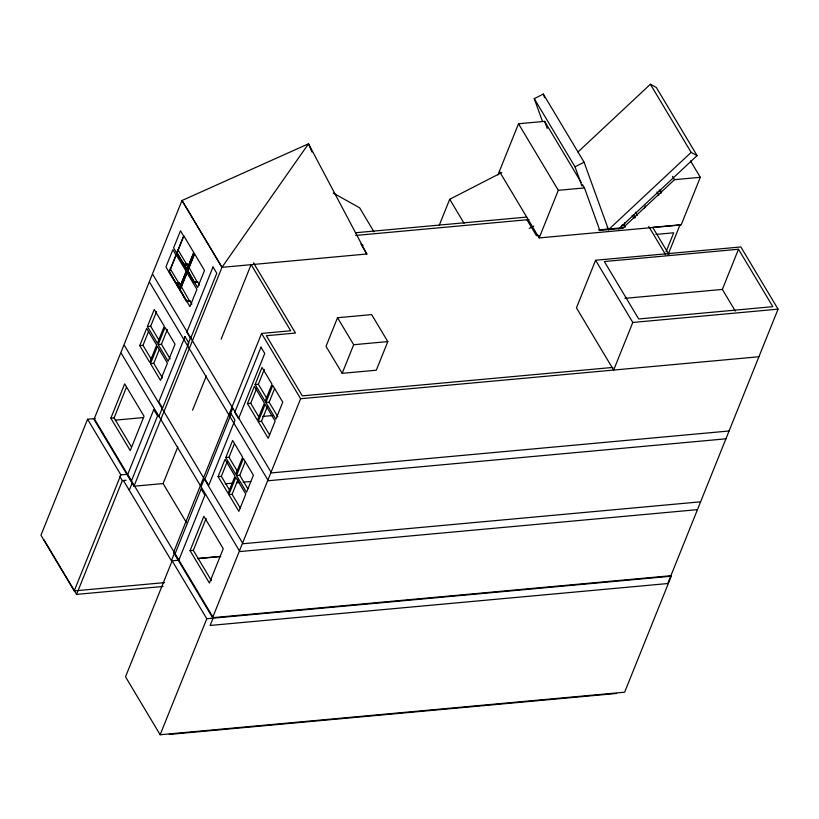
<?xml version="1.0" encoding="UTF-8"?>
<svg xmlns="http://www.w3.org/2000/svg" width="819" height="819" viewBox="0 0 819 819"><rect width="100%" height="100%" fill="white"/><g stroke="black" fill="none" stroke-linecap="round" stroke-linejoin="round"><path stroke-width="1.23" d="M95.188 418.54L87.582 419.236L40.95 535.237L74.232 590.898L164.588 582.616M179.207 288.616L169.205 271.898L176.136 254.648L186.138 271.376L179.207 288.616L186.128 271.867L186.896 273.137L180.17 289.875L186.701 301.668L189.957 300.88L186.916 301.157M186.875 269.543L176.873 252.825L183.743 235.729L193.745 252.447L186.875 269.543L193.745 252.948L194.502 254.218L187.838 270.802L194.369 282.596L197.625 281.797L194.584 282.084M139.742 345.638L146.673 328.399L156.675 345.116L149.744 362.367L139.742 345.638L142.987 345.342L148.536 331.552M147.41 326.566L154.279 309.469L164.281 326.187L157.412 343.294L147.41 326.566L150.655 326.269L156.613 311.455M176.157 283.159L169.4 271.877L176.126 255.149L172.881 249.703L165.94 266.953L175.942 283.671L179.197 282.883L175.942 283.671M183.825 264.087L177.068 252.805L183.743 236.22L180.487 230.784L173.608 247.881L183.61 264.598L186.865 263.81L183.61 264.598M110.852 418.202L124.662 383.855L144.042 416.257L130.231 450.593L110.852 418.202L114.097 417.905L126.474 387.111M186.701 301.668L176.709 284.951L179.955 284.152L179.197 282.883M194.369 282.596L184.377 265.868L187.623 265.08L186.865 263.81M189.752 301.392L179.955 284.152M197.42 282.32L187.623 265.08M179.965 289.895L186.896 272.645L196.898 289.363L189.967 306.613L180.17 289.875M187.633 270.813L194.502 253.716L204.504 270.444L197.635 287.541L187.838 270.802M150.501 363.636L157.432 346.386L167.434 363.114L160.504 380.354L150.501 363.636L153.747 363.339L159.295 349.539M158.169 344.564L165.039 327.467L175.041 344.185L168.171 361.281L158.169 344.564L161.415 344.267L167.373 329.443M74.232 590.898L120.874 474.887L87.582 419.236M163.114 586.465L76.566 594.389L122.318 480.599L119.697 476.228M129.259 490.243L132.412 482.422M158.968 416.349L162.121 408.517M187.438 345.526L190.592 337.694M133.968 486.22L221.99 267.27L182.023 200.43L94.001 419.389L133.968 486.22L163.094 483.558L177.846 446.867M192.588 410.176L206.388 375.849M221.14 339.158L251.116 264.598L290.704 330.784L261.578 333.456L173.556 552.415L212.592 617.69L670.894 575.716M174.549 552.876L171.396 560.708L123.403 480.456M201.105 486.803L204.259 478.972M229.576 415.98L232.729 408.149M178.511 560.237L172.144 560.81L125.512 676.822L160.155 734.745L624.641 692.209L671.273 576.197L206.787 618.744L160.155 734.745M218.089 476.648L225.02 459.398L235.022 476.126L228.091 493.366L218.089 476.648L221.335 476.351L227.344 461.404M225.757 457.575L232.637 440.479L242.629 457.197L235.759 474.293L225.757 457.575L229.003 457.278L234.5 443.601M247.451 403.603L254.392 386.353L264.394 403.081L257.453 420.321L247.451 403.603L250.696 403.306L256.705 388.36M255.118 384.531L261.998 367.434L272 384.152L265.121 401.249L255.118 384.531L258.364 384.234L264.322 369.41M190.069 550.644L203.88 516.298L223.249 548.699L209.449 583.046L190.069 550.644L193.315 550.348L206.163 518.376M228.849 494.635L235.79 477.395L245.782 494.113L238.851 511.363L228.849 494.635L232.094 494.338L238.104 479.391M236.517 475.563L243.397 458.466L253.399 475.194L246.519 492.291L236.517 475.563L239.762 475.266L245.26 461.588M258.22 421.59L265.151 404.351L275.153 421.068L268.212 438.319L258.22 421.59L261.456 421.294L267.465 406.347M265.888 402.518L272.758 385.421L282.76 402.149L275.89 419.246L265.888 402.518L269.123 402.221L274.631 388.544M212.592 617.69L300.614 398.73L261.578 333.456M337.53 317.731L326.034 346.345L342.178 373.331L376.3 370.208L387.796 341.595L371.652 314.598L337.53 317.731L353.675 344.717L342.178 373.331M439.291 225.184L449.713 199.283L501.771 172.543M497.952 174.918L518.509 123.761L544.666 121.366L581.203 182.463M690.53 160.944L700.317 177.303L681.173 224.908L539.178 237.919L558.312 190.315L518.509 123.761M595.587 260.258L576.453 307.862L613.646 370.065L632.79 322.461L595.587 260.258L740.847 246.959L778.05 309.152L667.741 583.548L210.125 625.46L213.278 617.628L94.676 419.328M625.286 227.088L624.037 224.99L624.958 222.696M644.42 208.118L645.341 205.845M666.072 251.75L673.699 232.791L655.906 234.418M668.13 254.443L680.026 224.856L652.702 227.354L668.928 254.484M735.308 311.087L722.348 289.414L738.492 249.252L604.35 261.537L638.697 318.97L772.849 306.685L738.492 249.252M311.978 152.017L308.507 143.796L181.982 200.522L221.949 267.352L308.507 143.796L366.82 254.085L361.629 245.27M577.958 152.017L650.378 84.255L656.326 87.469L697.082 155.61L618.703 228.941M607.207 227.549L608.497 229.719L691.144 152.395L697.082 155.61M700.317 177.303L674.508 179.668L622.471 228.347L599.836 230.426L584.469 187.92L582.504 184.644M529.258 228.399L533.783 226.075M542.495 121.478L534.244 98.649L543.325 94.062L584.08 162.203L608.497 229.719M581.951 186.026L574.999 166.8L584.08 162.203M558.312 190.315L584.469 187.92M355.487 232.76L526.709 217.076M355.753 235.442L528.951 219.584M621.877 225.194L624.037 224.99M184.377 265.868L187.418 265.591M538.953 235.381L536.414 235.616L526.934 219.768M598.607 229.924L623.986 227.6M221.949 267.352L366.851 253.992M176.709 284.951L179.75 284.664M624.907 298.341L722.348 289.414M353.675 344.717L387.796 341.595M632.79 322.461L778.05 309.152M612.868 367.424L302.324 395.874L266.349 335.718L295.475 333.057L253.48 262.827M300.614 398.73L758.916 356.756M115.284 420.147L143.212 417.588M262.694 416.451L272.86 415.52M120.874 474.887L127.232 474.314M122.318 480.599L126.136 480.251M729.074 430.989L271.458 472.901L152.856 274.6M225.276 483.814L232.893 483.118M236.711 482.77L239.25 482.534M243.059 482.186L250.686 481.49M725.921 438.82L268.304 480.733L149.713 282.432M700.603 501.812L242.987 543.734L124.386 345.434M697.45 509.643L239.834 551.556L121.232 353.255M197.594 558.486L220.506 556.388M197.799 558.63L220.68 556.541M169.257 734.438L616.543 693.468M333.251 193.059L359.633 207.831L374.017 231.869M360.872 244.123L363.063 245.362M650.378 84.255L691.144 152.395M672.542 176.392L674.508 179.668M660.298 189.998L661.598 192.178M659.193 190.028L661.148 193.294M656.93 191.953L658.896 195.239M648.761 226.484L665.642 254.719M635.452 212.193L637.336 215.325M633.466 214.578L635.339 217.711M632.104 215.366L633.978 218.499M621.416 226.341L622.665 228.429M534.244 98.649L574.999 166.8M499.375 171.366L539.178 237.919M449.713 199.283L464.086 223.311M197.625 281.797L199.57 285.063M177.907 249.693L186.65 264.322M258.364 384.234L266.492 397.819M269.123 402.221L277.876 416.851M184.582 265.356L187.07 269.523M189.957 300.88L191.902 304.136M170.239 268.765L178.982 283.394M250.696 403.306L259.449 417.936M261.456 421.294L269.584 434.889M176.914 284.428L179.402 288.605M150.655 326.269L159.408 340.899M161.415 344.267L170.168 358.896M229.003 457.278L237.131 470.864M239.762 475.266L247.891 488.851M142.987 345.342L151.116 358.927M153.747 363.339L162.5 377.968M221.335 476.351L229.463 489.936M232.094 494.338L240.223 507.934M163.094 483.558L186.456 522.614M114.097 417.905L131.542 447.061M193.315 550.348L211.394 580.589M172.144 560.81L206.787 618.744M43.919 539.793L76.566 594.389M543.325 94.062L544.604 97.615M544.666 121.366L547.225 128.45M153.767 409.633L127.569 474.815L131.347 481.132L157.545 415.939L153.767 409.633M185.012 336.629L158.804 401.812L162.582 408.128L188.79 342.946L185.012 336.629M213.012 266.974L186.814 332.156L190.592 338.472L216.789 273.28L213.012 266.974M231.183 413.83L204.975 479.013L208.753 485.329L234.961 420.147L231.183 413.83M201.167 488.882L174.969 554.064L178.747 560.38L204.945 495.198L201.167 488.882M260.985 347.164L234.777 412.356L238.554 418.663L264.752 353.48L260.985 347.164"/></g></svg>
